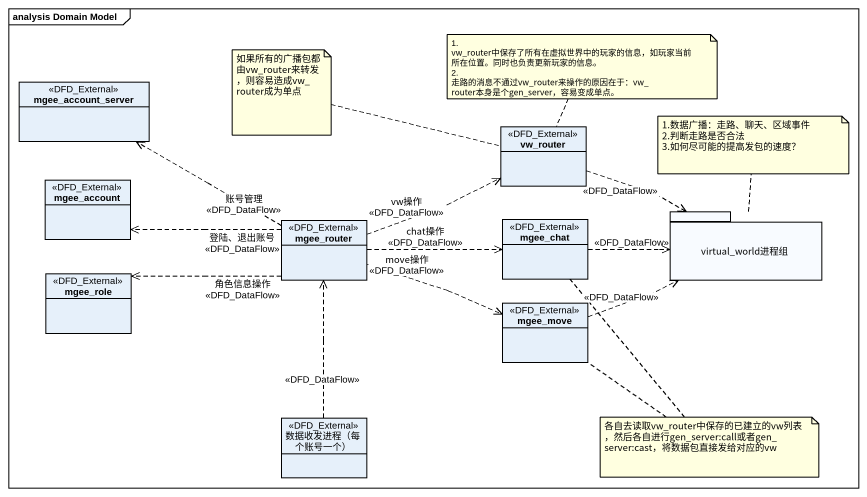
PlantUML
@startuml
mainframe analysis Domain Model
hide circle
hide empty members
class mgee_account_server <<DFD_External>>
class vw_router <<DFD_External>>
class mgee_account <<DFD_External>>
package virtual_world进程组 {
}
class mgee_router <<DFD_External>>
class mgee_chat <<DFD_External>>
class mgee_role <<DFD_External>>
class mgee_move <<DFD_External>>
class "数据收发进程（每个账号一个）" as 数据收发进程_每个账号一个 <<DFD_External>>
vw_router .right.> virtual_world进程组 : <<DFD_DataFlow>>
mgee_router .left.> mgee_account_server : 账号管理\n<<DFD_DataFlow>>
mgee_router .right.> vw_router : vw操作\n<<DFD_DataFlow>>
mgee_router .left.> mgee_account : 登陆、退出账号\n<<DFD_DataFlow>>
mgee_router .right.> mgee_chat : chat操作\n<<DFD_DataFlow>>
mgee_router .left.> mgee_role : 角色信息操作\n<<DFD_DataFlow>>
mgee_router .right.> mgee_move : move操作\n<<DFD_DataFlow>>
mgee_chat .right.> virtual_world进程组 : <<DFD_DataFlow>>
mgee_move .right.> virtual_world进程组 : <<DFD_DataFlow>>
数据收发进程_每个账号一个 .up.> mgee_router : <<DFD_DataFlow>>
note left of vw_router : 如果所有的广播包都由vw_router来转发，则容易造成vw_router成为单点
note top of vw_router
  1. vw_router中保存了所有在虚拟世界中的玩家的信息，如玩家当前所在位置。同时也负责更新玩家的信息。
  2. 走路的消息不通过vw_router来操作的原因在于：vw_router本身是个gen_server，容易变成单点。
end note
note top of virtual_world进程组
  1.数据广播：走路、聊天、区域事件
  2.判断走路是否合法
  3.如何尽可能的提高发包的速度？
end note
note as N4
  各自去读取vw_router中保存的已建立的vw列表，然后各自进行gen_server:call或者gen_server:cast，将数据包直接发给对应的vw
end note
N4 .. mgee_chat
N4 .. mgee_move
@enduml
